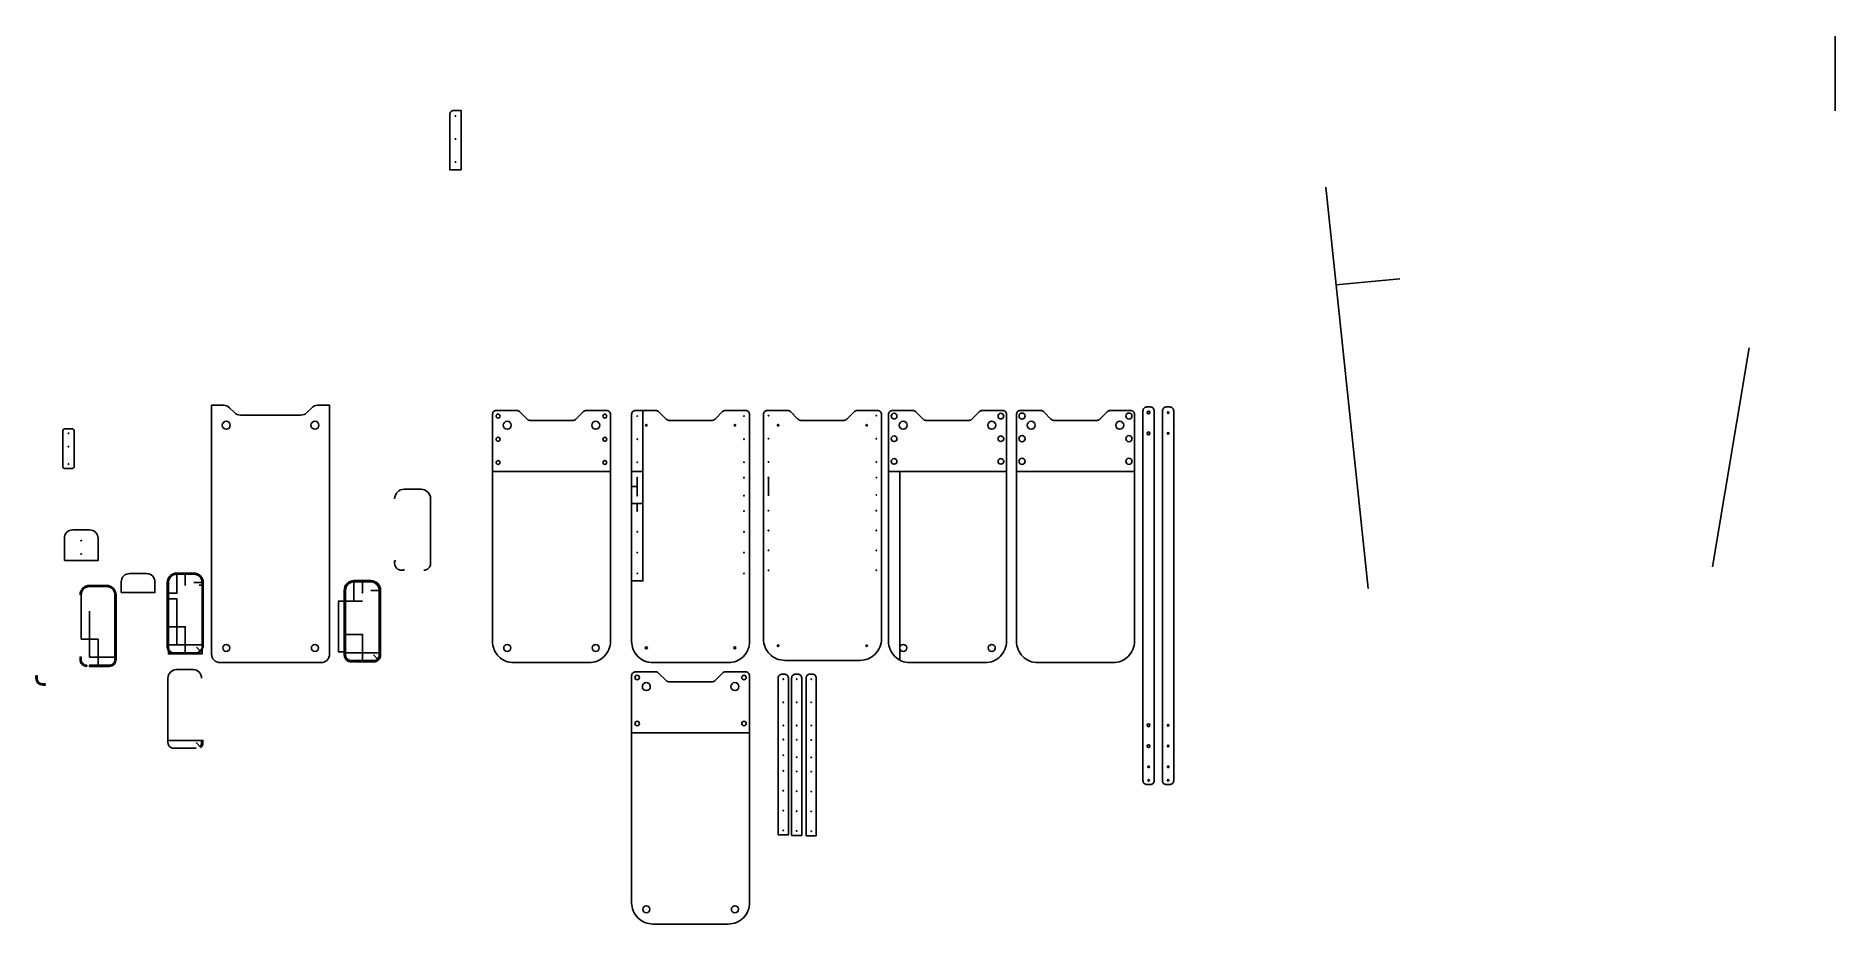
# Model space of a CAD drawing. Header units: millimetres. Extents: x 655 to 3858, y 416 to 1997.
import ezdxf

# ---------------------------------------------------------------- set-up
doc = ezdxf.new("R2010")
doc.units = ezdxf.units.MM

# ---------------------------------------------------------------- blocks, each defined once
blk = doc.blocks.new('*U5')
blk.add_circle((0, 3), 5)
blk = doc.blocks.new('*U6')
at = {"color": 0, "linetype": 'ByBlock', "lineweight": -2, "transparency": 16777216, "rotation": 270}
for p in [(1236.6, 1320.3), (1236.6, 1280.1), (1236.6, 1239.8)]:
    blk.add_blockref('*U5', p, dxfattribs=at)
blk = doc.blocks.new('*U14')
blk.add_circle((0, 0), 3.5)
blk = doc.blocks.new('*U15')
at = {"color": 0, "linetype": 'ByBlock', "lineweight": -2, "transparency": 16777216, "rotation": 270}
for p in [(1478, 1320.3), (1478, 1279.1), (1478, 1237.8)]:
    blk.add_blockref('*U14', p, dxfattribs=at)
blk = doc.blocks.new('*U30')
blk.add_circle((0, 0), 3.5)
blk = doc.blocks.new('*U31')
at = {"color": 0, "linetype": 'ByBlock', "lineweight": -2, "transparency": 16777216, "rotation": 270}
for p in [(1478, 1320.3), (1478, 1279.1), (1478, 1237.8)]:
    blk.add_blockref('*U30', p, dxfattribs=at)
blk = doc.blocks.new('*U36')
blk.add_circle((0, 3), 5)
blk = doc.blocks.new('*U37')
at = {"color": 0, "linetype": 'ByBlock', "lineweight": -2, "transparency": 16777216, "rotation": 270}
for p in [(1236.6, 1320.3), (1236.6, 1280.1), (1236.6, 1239.8)]:
    blk.add_blockref('*U36', p, dxfattribs=at)
blk = doc.blocks.new('*U43')
blk.add_circle((0, 3), 5.5)
blk = doc.blocks.new('*U44')
at = {"color": 0, "linetype": 'ByBlock', "lineweight": -2, "transparency": 16777216, "rotation": 270}
for p in [(1236.6, 1320.3), (1236.6, 1280.1), (1236.6, 1239.8)]:
    blk.add_blockref('*U43', p, dxfattribs=at)
blk = doc.blocks.new('*U47')
blk.add_circle((0, 3), 5.5)
blk = doc.blocks.new('*U48')
at = {"color": 0, "linetype": 'ByBlock', "lineweight": -2, "transparency": 16777216, "rotation": 270}
for p in [(1236.6, 1320.3), (1236.6, 1280.1), (1236.6, 1239.8)]:
    blk.add_blockref('*U47', p, dxfattribs=at)
blk = doc.blocks.new('*U57')
blk.add_circle((0, 0), 0.5)
blk = doc.blocks.new('*U58')
at = {"color": 0, "linetype": 'ByBlock', "lineweight": -2, "transparency": 16777216, "rotation": 270}
for p in [(1725.7, 1320.3), (1725.7, 1279.3), (1725.7, 1238.3)]:
    blk.add_blockref('*U57', p, dxfattribs=at)
blk = doc.blocks.new('*U59')
blk.add_circle((0, 0), 0.5)
blk = doc.blocks.new('*U60')
at = {"color": 0, "linetype": 'ByBlock', "lineweight": -2, "transparency": 16777216, "rotation": 270}
for p in [(1725.7, 1320.3), (1725.7, 1279.3), (1725.7, 1238.3)]:
    blk.add_blockref('*U59', p, dxfattribs=at)
blk = doc.blocks.new('*U61')
blk.add_circle((0, 0), 0.5)
blk = doc.blocks.new('*U62')
at = {"color": 0, "linetype": 'ByBlock', "lineweight": -2, "transparency": 16777216, "rotation": 270}
for p in [(1725.7, 1210.8), (1725.7, 1178.8)]:
    blk.add_blockref('*U61', p, dxfattribs=at)
blk = doc.blocks.new('*U63')
blk.add_circle((0, 0), 0.5)
blk = doc.blocks.new('*U64')
at = {"color": 0, "linetype": 'ByBlock', "lineweight": -2, "transparency": 16777216, "rotation": 270}
for p in [(1725.7, 1210.8), (1725.7, 1178.8)]:
    blk.add_blockref('*U63', p, dxfattribs=at)
blk = doc.blocks.new('*U65')
blk.add_circle((0, 0), 0.5)
blk = doc.blocks.new('*U66')
at = {"color": 0, "linetype": 'ByBlock', "lineweight": -2, "transparency": 16777216, "rotation": 270}
for p in [(1725.7, 1151.4), (1725.7, 1114.4), (1725.7, 1077.4), (1725.7, 1040.4)]:
    blk.add_blockref('*U65', p, dxfattribs=at)
blk = doc.blocks.new('*U67')
blk.add_circle((0, 0), 0.5)
blk = doc.blocks.new('*U68')
at = {"color": 0, "linetype": 'ByBlock', "lineweight": -2, "transparency": 16777216, "rotation": 270}
for p in [(1725.7, 1151.4), (1725.7, 1114.4), (1725.7, 1077.4), (1725.7, 1040.4)]:
    blk.add_blockref('*U67', p, dxfattribs=at)
blk = doc.blocks.new('*U82')
blk.add_circle((0, 0), 0.5)
blk = doc.blocks.new('*U83')
at = {"color": 0, "linetype": 'ByBlock', "lineweight": -2, "transparency": 16777216, "rotation": 270}
for p in [(1725.7, 1320.3), (1725.7, 1279.3), (1725.7, 1238.3)]:
    blk.add_blockref('*U82', p, dxfattribs=at)
blk = doc.blocks.new('*U94')
blk.add_circle((0, 0), 0.5)
blk = doc.blocks.new('*U95')
at = {"color": 0, "linetype": 'ByBlock', "lineweight": -2, "transparency": 16777216, "rotation": 270}
for p in [(1959.4, 1321.3), (1959.4, 1280.1), (1959.4, 1238.8)]:
    blk.add_blockref('*U94', p, dxfattribs=at)
blk = doc.blocks.new('*U101')
blk.add_circle((0, 0), 0.5)
blk = doc.blocks.new('*U102')
at = {"color": 0, "linetype": 'ByBlock', "lineweight": -2, "transparency": 16777216, "rotation": 270}
for p in [(1959.4, 1152.1), (1959.4, 1116.8), (1959.4, 1081.4), (1959.4, 1046.1)]:
    blk.add_blockref('*U101', p, dxfattribs=at)
blk = doc.blocks.new('*U103')
blk.add_circle((0, 0), 0.5)
blk = doc.blocks.new('*U104')
at = {"color": 0, "linetype": 'ByBlock', "lineweight": -2, "transparency": 16777216, "rotation": 270}
for p in [(1959.4, 1321.3), (1959.4, 1280.1), (1959.4, 1238.8)]:
    blk.add_blockref('*U103', p, dxfattribs=at)
blk = doc.blocks.new('*U105')
blk.add_circle((0, 0), 0.5)
blk = doc.blocks.new('*U106')
at = {"color": 0, "linetype": 'ByBlock', "lineweight": -2, "transparency": 16777216, "rotation": 270}
for p in [(1959.4, 1152.1), (1959.4, 1116.8), (1959.4, 1081.4), (1959.4, 1046.1)]:
    blk.add_blockref('*U105', p, dxfattribs=at)
blk = doc.blocks.new('*U115')
blk.add_circle((0, 0), 0.5)
blk = doc.blocks.new('*U116')
at = {"color": 0, "linetype": 'ByBlock', "lineweight": -2, "transparency": 16777216, "rotation": 270}
for p in [(1959.4, 1321.3), (1959.4, 1280.1), (1959.4, 1238.8)]:
    blk.add_blockref('*U115', p, dxfattribs=at)
blk = doc.blocks.new('*U117')
blk.add_circle((0, 0), 0.5)
blk = doc.blocks.new('*U118')
at = {"color": 0, "linetype": 'ByBlock', "lineweight": -2, "transparency": 16777216, "rotation": 270}
for p in [(1959.4, 1152.1), (1959.4, 1116.8), (1959.4, 1081.4), (1959.4, 1046.1)]:
    blk.add_blockref('*U117', p, dxfattribs=at)
blk = doc.blocks.new('*U128')
blk.add_circle((0, 0), 0.5)
blk = doc.blocks.new('*U129')
at = {"color": 0, "linetype": 'ByBlock', "lineweight": -2, "transparency": 16777216, "rotation": 270}
for p in [(1959.4, 1321.3), (1959.4, 1280.1), (1959.4, 1238.8)]:
    blk.add_blockref('*U128', p, dxfattribs=at)
blk = doc.blocks.new('*U130')
blk.add_circle((0, 0), 0.5)
blk = doc.blocks.new('*U131')
at = {"color": 0, "linetype": 'ByBlock', "lineweight": -2, "transparency": 16777216, "rotation": 270}
for p in [(1959.4, 1152.1), (1959.4, 1116.8), (1959.4, 1081.4), (1959.4, 1046.1)]:
    blk.add_blockref('*U130', p, dxfattribs=at)
blk = doc.blocks.new('*U136')
blk.add_circle((0, 0), 0.5)
blk = doc.blocks.new('*U137')
at = {"color": 0, "linetype": 'ByBlock', "lineweight": -2, "transparency": 16777216, "rotation": 270}
for p in [(1959.4, 1321.3), (1959.4, 1280.1), (1959.4, 1238.8)]:
    blk.add_blockref('*U136', p, dxfattribs=at)
blk = doc.blocks.new('*U138')
blk.add_circle((0, 0), 0.5)
blk = doc.blocks.new('*U139')
at = {"color": 0, "linetype": 'ByBlock', "lineweight": -2, "transparency": 16777216, "rotation": 270}
for p in [(1959.4, 1152.1), (1959.4, 1116.8), (1959.4, 1081.4), (1959.4, 1046.1)]:
    blk.add_blockref('*U138', p, dxfattribs=at)

msp = doc.modelspace()

# ---------------------------------------------------------------- linework, layer by layer
for p, q in [((3857.8, 1996.8), (3857.8, 1863.9)), ((2951.3, 1727.7), (3026.8, 1013.7)), ((3639.6, 1051.9), (3705.2, 1441.9)), ((1468, 1221.9), (1678, 1221.9)), ((1715.7, 1221.9), (1735.7, 1221.9)), ((2173, 1221.9), (2383, 1221.9)), ((2193, 1221.9), (2193, 886.1)), ((2400.8, 1221.9), (2610.8, 1221.9)), ((1725.7, 1194.8), (1715.7, 1194.8)), ((1725.7, 1178.8), (1725.7, 1210.8)), ((1959.4, 1180), (1959.4, 1211)), ((1715.7, 1165.1), (1735.7, 1165.1)), ((1725.7, 1151.4), (1725.7, 1165.1)), ((921.2, 1039), (921.2, 1020)), ((1236.5, 1025.2), (1236.5, 1006.2)), ((936.2, 1024), (953.6, 1024)), ((951.2, 1019.5), (946.2, 1019.5)), ((1251.5, 1010.2), (1268.9, 1010.2)), ((889.2, 913.5), (951.2, 913.5)), ((905.7, 897), (905.7, 899)), ((936.7, 897), (936.7, 899)), ((941.2, 909), (949.9, 900.2)), ((1252.5, 885.2), (1252.5, 881.6)), ((1256.5, 895.2), (1265.3, 886.4)), ((1715.7, 756.8), (1925.7, 756.8))]:
    msp.add_line(p, q)
for points in [[(1412.2, 1758.4), (1392.2, 1758.4), (1392.2, 1857.4, -0.414214), (1399.2, 1864.4), (1412.2, 1864.4)], [(968, 1339.6), (968, 896.6, 0.414214), (983, 881.6), (1163, 881.6, 0.414214), (1178, 896.6), (1178, 1339.6), (1156.8, 1339.6, 0.198912), (1146.2, 1335.2), (1137.4, 1326.5, -0.198912), (1126.8, 1322.1), (1019.3, 1322.1, -0.198912), (1008.7, 1326.5), (999.9, 1335.2, 0.198912), (989.3, 1339.6)], [(1468, 1323.3), (1468, 919.6, 0.414214), (1506, 881.6), (1640, 881.6, 0.414214), (1678, 919.6), (1678, 1323.3, 0.414214), (1671, 1330.3), (1634.9, 1330.3, 0.198912), (1630, 1328.3), (1616.6, 1314.9, -0.198912), (1611.6, 1312.8), (1534.4, 1312.8, -0.198912), (1529.5, 1314.9), (1516.1, 1328.3, 0.198912), (1511.1, 1330.3), (1475, 1330.3, 0.414214)], [(1715.7, 1323.3), (1715.7, 919.6, 0.414214), (1753.7, 881.6), (1887.7, 881.6, 0.414214), (1925.7, 919.6), (1925.7, 1323.3, 0.414214), (1918.7, 1330.3), (1882.6, 1330.3, 0.198912), (1877.6, 1328.3), (1864.2, 1314.9, -0.198912), (1859.3, 1312.8), (1782.1, 1312.8, -0.198912), (1777.1, 1314.9), (1763.7, 1328.3, 0.198912), (1758.8, 1330.3), (1722.7, 1330.3, 0.414214)], [(1950.4, 923.6, 0.414214), (1988.4, 885.6), (2122.4, 885.6, 0.414214), (2160.4, 923.6), (2160.4, 1323.3, 0.414214), (2153.4, 1330.3), (2117.3, 1330.3, 0.198912), (2112.3, 1328.3), (2098.9, 1314.9, -0.198912), (2094, 1312.8), (2016.8, 1312.8, -0.198912), (2011.8, 1314.9), (1998.4, 1328.3, 0.198912), (1993.5, 1330.3), (1957.4, 1330.3, 0.414214), (1950.4, 1323.3)], [(2173, 1323.3), (2173, 919.6, 0.414214), (2211, 881.6), (2345, 881.6, 0.414214), (2383, 919.6), (2383, 1323.3, 0.414214), (2376, 1330.3), (2339.9, 1330.3, 0.198912), (2334.9, 1328.3), (2321.5, 1314.9, -0.198912), (2316.6, 1312.8), (2239.4, 1312.8, -0.198912), (2234.4, 1314.9), (2221, 1328.3, 0.198912), (2216.1, 1330.3), (2180, 1330.3, 0.414214)], [(2400.8, 1323.3), (2400.8, 919.6, 0.414214), (2438.8, 881.6), (2572.8, 881.6, 0.414214), (2610.8, 919.6), (2610.8, 1323.3, 0.414214), (2603.8, 1330.3), (2567.7, 1330.3, 0.198912), (2562.7, 1328.3), (2549.3, 1314.9, -0.198912), (2544.4, 1312.8), (2467.2, 1312.8, -0.198912), (2462.2, 1314.9), (2448.8, 1328.3, 0.198912), (2443.9, 1330.3), (2407.8, 1330.3, 0.414214)], [(2625.9, 671.7, 0.414214), (2632.9, 664.7), (2638.9, 664.7, 0.414214), (2645.9, 671.7), (2645.9, 1329.6, 0.414214), (2638.9, 1336.6), (2632.9, 1336.6, 0.414214), (2625.9, 1329.6)], [(2680.7, 1329.6, 0.414214), (2673.7, 1336.6), (2667.7, 1336.6, 0.414214), (2660.7, 1329.6), (2660.7, 671.7, 0.414214), (2667.7, 664.7), (2673.7, 664.7, 0.414214), (2680.7, 671.7)], [(720.5, 1227.2, 0.414214), (723.3, 1230), (723.3, 1294.8, 0.414214), (720.5, 1297.6), (706.1, 1297.6, 0.414214), (703.3, 1294.8), (703.3, 1230, 0.414214), (706.1, 1227.2)], [(705.9, 1063.1), (705.9, 1102.9, -0.414214), (720.9, 1117.9), (750.9, 1117.9, -0.414214), (765.9, 1102.9), (765.9, 1063.1)], [(807.2, 1006.2), (807.2, 1025.2, -0.414214), (822.2, 1040.2), (852.2, 1040.2, -0.414214), (867.2, 1025.2), (867.2, 1006.2)], [(952.2, 909, -0.414214), (941.2, 898), (901.2, 898, -0.414214), (890.2, 909), (890.2, 1024, -0.414214), (906.2, 1040), (936.2, 1040, -0.414214), (952.2, 1024)], [(891.2, 1024, -0.414214), (906.2, 1039), (936.2, 1039, -0.414214), (951.2, 1024), (951.2, 897), (891.2, 897)], [(1266.5, 895.2, -0.414214), (1256.5, 885.2), (1216.5, 885.2, -0.414214), (1206.5, 895.2), (1206.5, 1010.2, -0.414214), (1221.5, 1025.2), (1251.5, 1025.2, -0.414214), (1266.5, 1010.2)], [(1715.7, 858.2), (1715.7, 454.4, 0.414214), (1753.7, 416.4), (1887.7, 416.4, 0.414214), (1925.7, 454.4), (1925.7, 858.2, 0.414214), (1918.7, 865.2), (1882.6, 865.2, 0.198912), (1877.6, 863.1), (1864.2, 849.7, -0.198912), (1859.3, 847.7), (1782.1, 847.7, -0.198912), (1777.1, 849.7), (1763.7, 863.1, 0.198912), (1758.8, 865.2), (1722.7, 865.2, 0.414214)], [(671.9, 843.7), (667.4, 843.7, -0.414214), (657.4, 853.7), (657.4, 858.2), (655.4, 858.2), (655.4, 853.7, 0.414214), (667.4, 841.7), (671.9, 841.7)], [(1987.7, 861.2, -0.414214), (1994.7, 854.2), (1994.7, 575), (1976.7, 575), (1976.7, 854.2, -0.414214), (1983.7, 861.2)], [(2011.5, 861.2, -0.414214), (2018.5, 854.2), (2018.5, 574), (2000.5, 574), (2000.5, 854.2, -0.414214), (2007.5, 861.2)], [(2033.3, 861.2, 0.414214), (2026.3, 854.2), (2026.3, 573.5), (2044.3, 573.5), (2044.3, 854.2, 0.414214), (2037.3, 861.2)]]:
    msp.add_lwpolyline(points, format="xyb", close=True)
for points in [[(3083.2, 1564.6), (2969.7, 1553.8)], [(1715.7, 1027), (1735.7, 1027), (1735.7, 1330.3)], [(906.2, 1039), (906.2, 1005), (891.2, 1005)], [(1221.5, 1025.2), (1221.5, 991.2)], [(891.2, 995), (906.2, 995), (906.2, 913.5)], [(750.9, 973), (750.9, 891.5), (795.9, 891.5)], [(1236.5, 991.2), (1193.9, 991.2), (1193.9, 900.7), (1206.5, 900.7)], [(921.2, 899), (921.2, 945.6), (891.2, 945.6)], [(1236.5, 885.2), (1236.5, 931.8), (1206.5, 931.8)]]:
    msp.add_lwpolyline(points)
for points in [[(1293.8, 1173.2, -0.414214), (1310.8, 1190.2), (1340.8, 1190.2, -0.414214), (1357.8, 1173.2), (1357.8, 1058.2, -0.414214), (1345.8, 1046.2)], [(1310.3, 1048.2), (1310.3, 1046.2), (1305.8, 1046.2, -0.414214), (1293.8, 1058.2), (1293.8, 1062.7), (1296.1, 1062.7)], [(901.2, 897, -0.414214), (889.2, 909), (889.2, 1024, -0.414214), (906.2, 1041), (936.2, 1041, -0.414214), (953.2, 1024), (953.2, 909), (941.2, 897)], [(1222.5, 885.2), (1222.5, 882.8), (1256.5, 882.8, 0.414214), (1268.9, 895.2), (1268.9, 1010.2, 0.414214), (1251.5, 1027.6), (1221.5, 1027.6, 0.414214), (1204.1, 1010.2), (1204.1, 902.2), (1206.5, 902.2)], [(1204.5, 900.7), (1204.5, 1010.2, -0.414214), (1221.5, 1027.2), (1251.5, 1027.2, -0.414214), (1268.5, 1010.2), (1268.5, 895.2, -0.414214), (1256.5, 883.2), (1222.5, 883.2)], [(733.9, 1002, -0.414214), (750.9, 1019), (780.9, 1019, -0.414214), (797.9, 1002), (797.9, 887, -0.414214), (785.9, 875), (750.4, 875), (750.4, 877), (785.9, 877, 0.414214), (795.9, 887), (795.9, 1002, 0.414214), (780.9, 1017), (750.9, 1017, 0.414214), (735.9, 1002), (735.9, 923.6), (765.9, 923.6), (765.9, 877)], [(951.2, 909, -0.414214), (941.2, 899), (901.2, 899, -0.414214), (891.2, 909)], [(1204.1, 899.2), (1204.1, 895.2, 0.414214), (1216.5, 882.8), (1220.5, 882.8)], [(1268.9, 899.2), (1204.5, 899.2), (1204.5, 895.2, 0.414214), (1216.5, 883.2), (1220.5, 883.2), (1220.5, 885.2)], [(735.9, 891.5), (735.9, 887, 0.414214), (745.9, 877), (745.9, 875, -0.414214), (733.9, 887), (733.9, 891.5), (736.2, 891.5)], [(940.3, 729.2), (900.3, 729.2, -0.414214), (890.3, 739.2), (890.3, 854.2, -0.414214), (905.3, 869.2), (935.3, 869.2, -0.414214), (950.3, 854.2)], [(656.4, 858.2), (656.4, 853.7, 0.414214), (667.4, 842.7), (671.9, 842.7)], [(890.3, 743.2), (952.7, 743.2), (952.7, 739.2, -0.198912), (949.1, 730.4), (940.3, 739.2)], [(950.3, 743.2), (950.3, 739.2, -0.198912), (947.4, 732.1)]]:
    msp.add_lwpolyline(points, format="xyb")
for centre, radius in [((2635.9, 1326.6), 2.5), ((2670.7, 1326.6), 1.4), ((713.3, 1289.9), 0.5), ((994.2, 1304.1), 7.1), ((1151.9, 1304.1), 7.1), ((1494.2, 1304.1), 7.1), ((1651.8, 1304.1), 7.1), ((1741.9, 1304.1), 1.35), ((1899.5, 1304.1), 1.35), ((1976.5, 1304.1), 1.35), ((2134.2, 1304.1), 1.35), ((2199.1, 1304.1), 7.1), ((2356.8, 1304.1), 7.1), ((2427, 1304.1), 7.1), ((2584.6, 1304.1), 7.1), ((2635.9, 1289.6), 2.5), ((2670.7, 1289.6), 1.4), ((713.3, 1265.9), 0.5), ((713.3, 1234.9), 0.5), ((1959.4, 1211), 0.5), ((2151.4, 1211), 0.5), ((1959.4, 1180), 0.5), ((2151.4, 1180), 0.5), ((735.9, 1098.9), 0.5), ((735.9, 1074.9), 0.5), ((921.2, 1020), 0.5), ((1236.5, 1006.2), 0.5), ((994.2, 907.8), 6.25), ((1151.9, 907.8), 6.25), ((1494.2, 907.8), 6.25), ((1651.8, 907.8), 6.25), ((1741.9, 907.8), 1.8), ((1899.5, 907.8), 1.8), ((1976.5, 911.8), 1.35), ((2134.2, 911.8), 1.35), ((2199.1, 907.8), 6.25), ((2356.8, 907.8), 6.25), ((1725.7, 855.2), 4), ((1741.9, 839), 7.1), ((1899.5, 839), 7.1), ((1915.7, 855.2), 4), ((1725.7, 773.2), 4), ((1915.7, 773.2), 4), ((2635.9, 770.1), 2.5), ((2670.7, 770.1), 1.4), ((1985.7, 744.8), 0.5), ((2009.5, 744.3), 0.5), ((2035.3, 744.1), 0.5), ((1985.7, 716.8), 0.5), ((2009.5, 713.3), 0.5), ((2035.3, 713.1), 0.5), ((2635.9, 733.1), 2.5), ((2670.7, 733.1), 1.4), ((2635.9, 696.1), 1.4), ((2635.9, 672.1), 1.4), ((2670.7, 696.1), 1.4), ((2670.7, 672.1), 1.4), ((1741.9, 442.6), 6.25), ((1899.5, 442.6), 6.25)]:
    msp.add_circle(centre, radius)

# ---------------------------------------------------------------- block references
for name, p in [('*U83', (-323.5, 534.1)), ('*U15', (0, 0)), ('*U58', (0, 0)), ('*U95', (0, 0)), ('*U6', (943.3, 0)), ('*U44', (1171.2, 0)), ('*U62', (0, 0)), ('*U66', (0, 0)), ('*U102', (0, 0)), ('*U129', (26.3, -469.1)), ('*U137', (50.1, -469.1)), ('*U116', (76, -469.1)), ('*U131', (26.3, -463.1)), ('*U139', (50.1, -464.1)), ('*U118', (76, -464.6))]:
    msp.add_blockref(name, p)
at = {"xscale": -1}
for name, p in [('*U31', (3146, 0)), ('*U60', (3641.4, 0)), ('*U104', (4110.7, 0)), ('*U37', (3612.6, 0)), ('*U48', (3840.4, 0)), ('*U64', (3641.4, 0)), ('*U68', (3641.4, 0)), ('*U106', (4110.7, 0))]:
    msp.add_blockref(name, p, dxfattribs=at)

doc.saveas('drawing.dxf')
